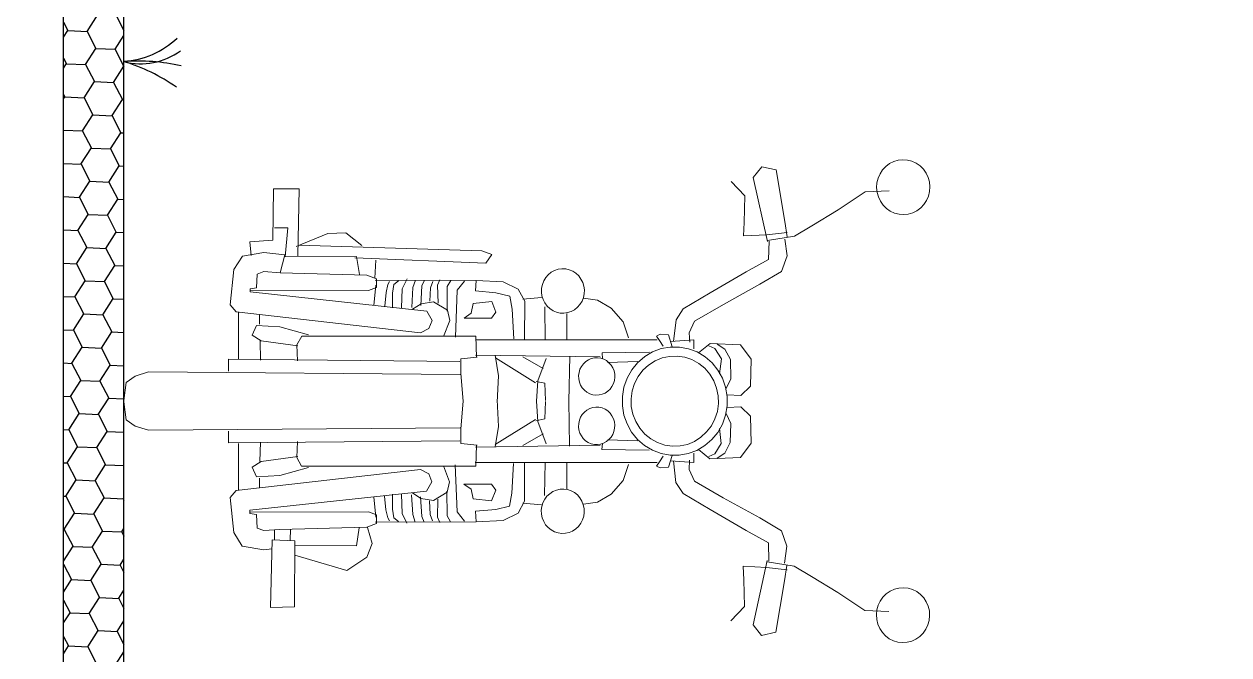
# Model space of a CAD drawing. Header units: inches. Extents: x 6322 to 85903, y -36042 to 7673.
# Drawn here: x 70052.8 to 70223, y -2141.1 to -2052 of the extents above; entities that cross this region are included whole.
import ezdxf

# ---------------------------------------------------------------- set-up
doc = ezdxf.new("R2010")
doc.units = ezdxf.units.IN
doc.header["$LTSCALE"] = 10
doc.linetypes.add('Amconstr', pattern=[9999, 9999, 0])
doc.layers.add('1_BIKE', color=1, linetype='Continuous', lineweight=0)
for name, color, linetype in [('1_BUSH', 3, 'Continuous'), ('1_HATCH', 8, 'Continuous'), ('1_LINE', 4, 'Continuous'), ('CKS_PROPERTY LINE', 5, 'Continuous'), ('MS GATE', 1, 'Continuous')]:
    doc.layers.add(name, color=color, linetype=linetype)

# ---------------------------------------------------------------- blocks, each defined once
blk = doc.blocks.new('A$C4BD675BE')
at = {"layer": '1_BIKE', "linetype": 'Continuous'}
for p, q in [((10.8, 1408), (6.1, 1401.2)), ((16.7, 1413.9), (10.8, 1408)), ((23.6, 1418.7), (16.7, 1413.9)), ((31.2, 1422.3), (23.6, 1418.7)), ((39.3, 1424.6), (31.2, 1422.3)), ((47.7, 1425.4), (39.3, 1424.6)), ((56.2, 1424.8), (47.7, 1425.4)), ((64.4, 1422.9), (56.2, 1424.8)), ((72.1, 1419.5), (64.4, 1422.9)), ((79.1, 1414.9), (72.1, 1419.5)), ((85.2, 1409.2), (79.1, 1414.9)), ((90.2, 1402.6), (85.2, 1409.2)), ((763.6, 1402.2), (768.6, 1408.9)), ((768.6, 1408.9), (774.7, 1414.6)), ((774.7, 1414.6), (781.7, 1419.1)), ((781.7, 1419.1), (789.4, 1422.5)), ((789.4, 1422.5), (797.6, 1424.5)), ((797.6, 1424.5), (806.1, 1425)), ((806.1, 1425), (814.5, 1424.2)), ((814.5, 1424.2), (822.6, 1421.9)), ((822.6, 1421.9), (830.3, 1418.3)), ((830.3, 1418.3), (837.1, 1413.5)), ((837.1, 1413.5), (843, 1407.6)), ((843, 1407.6), (847.7, 1400.8)), ((0.6, 1385.8), (0, 1377.6)), ((2.6, 1393.7), (0.6, 1385.8)), ((6.1, 1401.2), (2.6, 1393.7)), ((93.9, 1395.2), (90.2, 1402.6)), ((96.2, 1387.3), (93.9, 1395.2)), ((97.1, 1379.2), (96.2, 1387.3)), ((756.7, 1378.8), (757.6, 1387)), ((757.6, 1387), (759.9, 1394.9)), ((759.9, 1394.9), (763.6, 1402.2)), ((847.7, 1400.8), (851.2, 1393.3)), ((851.2, 1393.3), (853.2, 1385.3)), ((853.2, 1385.3), (853.8, 1377.2)), ((0, 1377.6), (0.9, 1369.4)), ((0.9, 1369.4), (3.2, 1361.6)), ((94.4, 1363), (96.5, 1371)), ((96.5, 1371), (97.1, 1379.2)), ((757.3, 1370.6), (756.7, 1378.8)), ((759.4, 1362.7), (757.3, 1370.6)), ((852.9, 1369), (850.6, 1361.1)), ((853.8, 1377.2), (852.9, 1369)), ((3.2, 1361.6), (6.9, 1354.2)), ((6.9, 1354.2), (11.9, 1347.5)), ((11.9, 1347.5), (18, 1341.8)), ((55, 1353.5), (57, 1311.1)), ((73.5, 1338), (80.4, 1342.8)), ((80.4, 1342.8), (86.3, 1348.7)), ((86.3, 1348.7), (91, 1355.5)), ((91, 1355.5), (94.4, 1363)), ((762.8, 1355.2), (759.4, 1362.7)), ((767.5, 1348.4), (762.8, 1355.2)), ((773.4, 1342.5), (767.5, 1348.4)), ((780.3, 1337.7), (773.4, 1342.5)), ((798.8, 1353.1), (796.8, 1310.7)), ((841.9, 1347.1), (835.8, 1341.4)), ((846.9, 1353.7), (841.9, 1347.1)), ((850.6, 1361.1), (846.9, 1353.7)), ((18, 1341.8), (25, 1337.3)), ((25, 1337.3), (32.7, 1333.9)), ((32.7, 1333.9), (40.9, 1331.9)), ((40.9, 1331.9), (49.4, 1331.3)), ((49.4, 1331.3), (57.8, 1332.2)), ((57.8, 1332.2), (65.9, 1334.4)), ((65.9, 1334.4), (73.5, 1338)), ((787.9, 1334.1), (780.3, 1337.7)), ((796, 1331.8), (787.9, 1334.1)), ((804.4, 1330.9), (796, 1331.8)), ((812.9, 1331.5), (804.4, 1330.9)), ((821.1, 1333.5), (812.9, 1331.5)), ((828.8, 1336.8), (821.1, 1333.5)), ((835.8, 1341.4), (828.8, 1336.8)), ((57, 1311.1), (88.6, 1263.3)), ((796.8, 1310.7), (765.2, 1262.9)), ((88.6, 1263.3), (116.8, 1216.6)), ((765.2, 1262.9), (737, 1216.2)), ((116.8, 1216.6), (135.3, 1185.8)), ((737, 1216.2), (718.5, 1185.5)), ((136.3, 1173.1), (109, 1168.9)), ((128.7, 1173.1), (132.9, 1137)), ((135.3, 1185.8), (142.8, 1138.1)), ((140.7, 1168.8), (170.2, 1172.9)), ((170.2, 1172.9), (197.5, 1163.3)), ((683.6, 1172.6), (656.3, 1163)), ((713.1, 1168.5), (683.6, 1172.6)), ((718.5, 1185.5), (711.1, 1137.8)), ((717.5, 1172.7), (744.8, 1168.6)), ((725.1, 1172.8), (720.9, 1136.7)), ((18.2, 1153.4), (12.6, 1128)), ((109, 1168.9), (18.2, 1153.4)), ((197.5, 1163.3), (220.3, 1125)), ((656.3, 1163), (633.5, 1124.8)), ((744.8, 1168.6), (835.6, 1153)), ((835.6, 1153), (841.2, 1127.6)), ((31.2, 1113.1), (144.9, 1138.1)), ((132.9, 1137), (134.9, 1095.7)), ((143.9, 1141.2), (176.6, 1140.1)), ((176.6, 1140.1), (198.4, 1100.8)), ((677.2, 1139.8), (655.4, 1100.5)), ((709.9, 1140.9), (677.2, 1139.8)), ((822.6, 1112.7), (708.9, 1137.8)), ((720.9, 1136.7), (718.9, 1095.4)), ((12.6, 1128), (31.2, 1113.1)), ((220.3, 1125), (256.1, 1060.3)), ((352.5, 1109.7), (327.3, 1090.7)), ((400.6, 1108.4), (352.5, 1109.7)), ((417, 1091.4), (400.6, 1108.4)), ((436.9, 1091.4), (453.2, 1108.4)), ((453.2, 1108.4), (501.3, 1109.6)), ((501.3, 1109.6), (526.5, 1090.6)), ((633.5, 1124.8), (597.7, 1060.1)), ((841.2, 1127.6), (822.6, 1112.7)), ((63.9, 1098.1), (38.7, 1073.9)), ((110.9, 1096.9), (63.9, 1098.1)), ((134.9, 1095.7), (110.9, 1096.9)), ((198.4, 1100.8), (235.3, 1037.1)), ((327.3, 1090.7), (324.9, 1036.7)), ((415.8, 1067.1), (417, 1091.4)), ((438, 1067), (436.9, 1091.4)), ((526.5, 1090.6), (528.9, 1036.6)), ((655.4, 1100.5), (618.5, 1036.9)), ((718.9, 1095.4), (742.9, 1096.5)), ((742.9, 1096.5), (789.9, 1097.7)), ((789.9, 1097.7), (815.1, 1073.5)), ((353.5, 1072.6), (334.9, 1063.1)), ((387.4, 1073.5), (353.5, 1072.6)), ((404.8, 1065), (387.4, 1073.5)), ((418.7, 1067), (402.2, 1064.2)), ((435.4, 1067), (418.7, 1067)), ((451.9, 1064.1), (435.4, 1067)), ((449, 1065), (466.4, 1073.5)), ((466.4, 1073.5), (500.3, 1072.5)), ((500.3, 1072.5), (518.9, 1063)), ((256.1, 1060.3), (285.5, 1009.3)), ((334.9, 1063.1), (326.1, 1049.4)), ((333.7, 1045.1), (329.3, 1034.6)), ((352.3, 1056.7), (333.7, 1045.1)), ((378.6, 1053.4), (352.3, 1056.7)), ((372, 1050.7), (359.1, 1040.3)), ((386.5, 1058.7), (372, 1050.7)), ((402.2, 1064.2), (386.5, 1058.7)), ((390.8, 1043.3), (403.7, 1048.3)), ((403.7, 1048.3), (417.3, 1051.1)), ((417.3, 1051.1), (431.2, 1051.5)), ((431.2, 1051.5), (445, 1049.6)), ((445, 1049.6), (458.2, 1045.4)), ((467.6, 1058.5), (451.9, 1064.1)), ((458.2, 1045.4), (470.5, 1039.1)), ((482.1, 1050.4), (467.6, 1058.5)), ((475.3, 1053.4), (501.5, 1056.6)), ((494.9, 1039.9), (482.1, 1050.4)), ((501.5, 1056.6), (520.1, 1045)), ((518.9, 1063), (527.7, 1049.3)), ((520.1, 1045), (524.5, 1034.5)), ((597.7, 1060.1), (568.3, 1009.2)), ((235.3, 1037.1), (263.5, 989.3)), ((324.9, 1036.7), (341.2, 1016.5)), ((348.4, 1027.9), (340, 1013.8)), ((359.1, 1040.3), (348.4, 1027.9)), ((360.1, 1016.6), (368.6, 1027.2)), ((368.6, 1027.2), (379, 1036.2)), ((379, 1036.2), (390.8, 1043.3)), ((470.5, 1039.1), (481.4, 1030.7)), ((481.4, 1030.7), (490.7, 1020.7)), ((505.6, 1027.5), (494.9, 1039.9)), ((514, 1013.4), (505.6, 1027.5)), ((528.9, 1036.6), (512.6, 1016.4)), ((618.5, 1036.9), (590.3, 989.1)), ((285.5, 1009.3), (306.2, 999.7)), ((334.7, 1008.1), (318.3, 1008.1)), ((318.3, 1008.1), (321.4, 966.8)), ((340, 1013.8), (334.2, 998.6)), ((349.2, 991.9), (353.5, 1004.7)), ((353.5, 1004.7), (360.1, 1016.6)), ((490.7, 1020.7), (498.1, 1009.3)), ((498.1, 1009.3), (503.3, 996.8)), ((519.7, 998.2), (514, 1013.4)), ((519.1, 1008), (535.5, 1008)), ((535.5, 1008), (532.4, 966.7)), ((568.3, 1009.2), (547.6, 999.6)), ((263.5, 989.3), (283.2, 976.5)), ((306.2, 999.7), (322.6, 1000.7)), ((334.2, 998.6), (331.3, 982.7)), ((331.3, 982.7), (331.3, 966.4)), ((347.2, 978.6), (349.2, 991.9)), ((503.3, 996.8), (506.1, 983.6)), ((506.1, 983.6), (506.6, 970.1)), ((522.6, 982.2), (519.7, 998.2)), ((522.5, 966), (522.6, 982.2)), ((547.6, 999.6), (531.2, 1000.6)), ((590.3, 989.1), (570.6, 976.3)), ((283.2, 976.5), (321.4, 972.1)), ((309.9, 963.4), (308.7, 948.6)), ((330.7, 969.7), (309.9, 963.4)), ((331.3, 966.4), (334.1, 950.5)), ((347.7, 965.1), (347.2, 978.6)), ((350.6, 951.9), (347.7, 965.1)), ((506.6, 970.1), (504.6, 956.7)), ((519.6, 950), (522.5, 966)), ((523.1, 969.6), (543.9, 963.3)), ((570.6, 976.3), (532.4, 972)), ((543.9, 963.3), (545.1, 948.5)), ((308.7, 948.6), (312, 942.2)), ((312, 942.2), (319.7, 947.5)), ((318.6, 943.2), (318.5, 621.7)), ((319.7, 947.5), (329.5, 953.8)), ((334.1, 950.5), (339.8, 935.2)), ((355.7, 939.4), (350.6, 951.9)), ((363.1, 927.9), (355.7, 939.4)), ((500.3, 943.9), (493.7, 932.1)), ((504.6, 956.7), (500.3, 943.9)), ((513.8, 934.8), (519.6, 950)), ((534.1, 947.4), (524.3, 953.7)), ((541.8, 942.1), (534.1, 947.4)), ((535.2, 943.1), (535.3, 621.6)), ((545.1, 948.5), (541.8, 942.1)), ((339.8, 935.2), (348.2, 921.1)), ((340.4, 929.4), (341.2, 845.7)), ((348.2, 921.1), (358.9, 908.7)), ((372.4, 917.9), (363.1, 927.9)), ((383.3, 909.6), (372.4, 917.9)), ((485.2, 921.4), (474.8, 912.5)), ((493.7, 932.1), (485.2, 921.4)), ((494.7, 908.4), (505.4, 920.8)), ((505.4, 920.8), (513.8, 934.8)), ((513.4, 929.3), (512.6, 845.6)), ((356.7, 909.2), (358.7, 855.2)), ((358.9, 908.7), (371.7, 898.2)), ((371.7, 898.2), (386.2, 890.1)), ((395.6, 903.2), (383.3, 909.6)), ((408.8, 899), (395.6, 903.2)), ((422.6, 897.1), (408.8, 899)), ((436.5, 897.5), (422.6, 897.1)), ((450.1, 900.3), (436.5, 897.5)), ((463, 905.3), (450.1, 900.3)), ((474.8, 912.5), (463, 905.3)), ((467.3, 889.9), (481.8, 898)), ((481.8, 898), (494.7, 908.4)), ((497.1, 909.1), (495.1, 855.1)), ((286.6, 883), (262.5, 861.9)), ((315.1, 892.4), (286.6, 883)), ((386.2, 890.1), (401.9, 884.5)), ((401.9, 884.5), (418.4, 881.7)), ((418.4, 881.7), (435.1, 881.6)), ((435.1, 881.6), (451.6, 884.4)), ((451.6, 884.4), (467.3, 889.9)), ((538.7, 892.3), (567.2, 882.8)), ((567.2, 882.8), (591.3, 861.7)), ((262.5, 861.9), (248.2, 837.6)), ((355.3, 853.5), (352.7, 848.6)), ((358.9, 858), (355.3, 853.5)), ((363.1, 861.7), (358.9, 858)), ((368, 864.7), (363.1, 861.7)), ((373.3, 866.9), (368, 864.7)), ((379, 868.1), (373.3, 866.9)), ((384.7, 868.3), (379, 868.1)), ((390.4, 867.5), (384.7, 868.3)), ((395.9, 865.8), (390.4, 867.5)), ((401, 863.3), (395.9, 865.8)), ((405.6, 859.8), (401, 863.3)), ((409.5, 855.7), (405.6, 859.8)), ((412.6, 851), (409.5, 855.7)), ((441.2, 851), (444.3, 855.7)), ((444.3, 855.7), (448.2, 859.8)), ((448.2, 859.8), (452.8, 863.2)), ((452.8, 863.2), (457.9, 865.8)), ((457.9, 865.8), (463.4, 867.5)), ((463.4, 867.5), (469.1, 868.2)), ((469.1, 868.2), (474.8, 868)), ((474.8, 868), (480.5, 866.8)), ((480.5, 866.8), (485.8, 864.7)), ((485.8, 864.7), (490.7, 861.7)), ((490.7, 861.7), (494.9, 857.9)), ((494.9, 857.9), (498.5, 853.5)), ((498.5, 853.5), (501.1, 848.5)), ((591.3, 861.7), (605.6, 837.4)), ((248.2, 837.6), (244.8, 813.2)), ((341.2, 845.7), (352.1, 846.7)), ((348.8, 842.5), (345.8, 622.2)), ((350.9, 843.3), (350.2, 837.7)), ((350.2, 837.7), (350.4, 832.2)), ((350.4, 832.2), (351.6, 826.7)), ((352.7, 848.6), (350.9, 843.3)), ((414.8, 845.8), (412.6, 851)), ((416, 840.4), (414.8, 845.8)), ((415.5, 829.2), (416.3, 834.8)), ((416.3, 834.8), (416, 840.4)), ((437.5, 834.8), (437.8, 840.3)), ((438.3, 829.2), (437.5, 834.8)), ((437.8, 840.3), (439, 845.8)), ((439, 845.8), (441.2, 851)), ((501.1, 848.5), (502.9, 843.2)), ((512.6, 845.6), (501.7, 846.6)), ((503.4, 832.1), (502.2, 826.6)), ((502.9, 843.2), (503.6, 837.7)), ((503.6, 837.7), (503.4, 832.1)), ((505, 842.4), (508, 622.1)), ((605.6, 837.4), (609, 813.1)), ((217, 811.6), (211, 808.5)), ((223.5, 813.6), (217, 811.6)), ((230.3, 814.5), (223.5, 813.6)), ((237.1, 814.2), (230.3, 814.5)), ((243.8, 812.8), (237.1, 814.2)), ((250.2, 810.3), (243.8, 812.8)), ((255.9, 806.7), (250.2, 810.3)), ((351.6, 826.7), (353.8, 821.5)), ((353.8, 821.5), (356.9, 816.8)), ((356.9, 816.8), (360.8, 812.7)), ((360.8, 812.7), (365.4, 809.3)), ((398.4, 807.8), (403.3, 810.8)), ((403.3, 810.8), (407.6, 814.5)), ((407.6, 814.5), (411.1, 819)), ((411.1, 819), (413.8, 823.9)), ((413.8, 823.9), (415.5, 829.2)), ((440.1, 823.9), (438.3, 829.2)), ((442.7, 818.9), (440.1, 823.9)), ((446.2, 814.5), (442.7, 818.9)), ((450.5, 810.7), (446.2, 814.5)), ((455.4, 807.8), (450.5, 810.7)), ((493, 812.6), (488.4, 809.2)), ((496.9, 816.7), (493, 812.6)), ((500, 821.4), (496.9, 816.7)), ((502.2, 826.6), (500, 821.4)), ((597.9, 806.5), (603.6, 810.1)), ((603.6, 810.1), (610, 812.6)), ((610, 812.6), (616.7, 814)), ((616.7, 814), (623.5, 814.3)), ((623.5, 814.3), (630.3, 813.4)), ((630.3, 813.4), (636.8, 811.4)), ((636.8, 811.4), (642.8, 808.3)), ((197.3, 794), (194.7, 787.8)), ((200.9, 799.6), (197.3, 794)), ((205.5, 804.5), (200.9, 799.6)), ((211, 808.5), (205.5, 804.5)), ((261, 802.2), (255.9, 806.7)), ((265.2, 797), (261, 802.2)), ((268.3, 791.1), (265.2, 797)), ((270.4, 784.8), (268.3, 791.1)), ((427.3, 787.1), (347.5, 788.5)), ((365.4, 809.3), (370.5, 806.7)), ((370.5, 806.7), (376, 805)), ((376, 805), (381.7, 804.2)), ((381.7, 804.2), (387.5, 804.5)), ((387.5, 804.5), (393.1, 805.7)), ((393.1, 805.7), (398.4, 807.8)), ((426.5, 787.1), (506.3, 788.4)), ((460.7, 805.6), (455.4, 807.8)), ((466.3, 804.4), (460.7, 805.6)), ((472.1, 804.2), (466.3, 804.4)), ((477.8, 804.9), (472.1, 804.2)), ((483.3, 806.6), (477.8, 804.9)), ((488.4, 809.2), (483.3, 806.6)), ((583.4, 784.6), (585.5, 791)), ((585.5, 791), (588.6, 796.8)), ((588.6, 796.8), (592.8, 802.1)), ((592.8, 802.1), (597.9, 806.5)), ((642.8, 808.3), (648.3, 804.2)), ((648.3, 804.2), (652.9, 799.3)), ((652.9, 799.3), (656.5, 793.7)), ((656.5, 793.7), (659.1, 787.6)), ((193.2, 781.4), (192.9, 774.7)), ((192.9, 774.7), (193.8, 768.2)), ((194.7, 787.8), (193.2, 781.4)), ((193.8, 768.2), (195.9, 761.8)), ((269.6, 765.1), (271.1, 771.6)), ((271.3, 778.2), (270.4, 784.8)), ((271.1, 771.6), (271.3, 778.2)), ((319.1, 783.3), (272.1, 783.5)), ((534.7, 783.2), (581.7, 783.3)), ((582.5, 778.1), (583.4, 784.6)), ((582.7, 771.4), (582.5, 778.1)), ((584.2, 765), (582.7, 771.4)), ((660, 767.9), (657.9, 761.6)), ((659.1, 787.6), (660.6, 781.1)), ((660.9, 774.5), (660, 767.9)), ((660.6, 781.1), (660.9, 774.5)), ((195.9, 761.8), (199.1, 756)), ((199.1, 756), (203.3, 750.7)), ((203.3, 750.7), (208.3, 746.3)), ((208.3, 746.3), (214.1, 742.7)), ((253.3, 744.5), (258.7, 748.5)), ((258.7, 748.5), (263.3, 753.4)), ((263.3, 753.4), (267, 759)), ((267, 759), (269.6, 765.1)), ((351.7, 747.1), (391, 732.1)), ((426, 745.8), (395.4, 744.8)), ((427.8, 745.8), (458.4, 744.8)), ((502.1, 747.1), (462.8, 732.1)), ((586.8, 758.8), (584.2, 765)), ((590.5, 753.2), (586.8, 758.8)), ((595.1, 748.3), (590.5, 753.2)), ((600.5, 744.3), (595.1, 748.3)), ((645.5, 746), (639.7, 742.5)), ((650.5, 750.5), (645.5, 746)), ((654.7, 755.7), (650.5, 750.5)), ((657.9, 761.6), (654.7, 755.7)), ((214.1, 742.7), (220.4, 740.2)), ((220.4, 740.2), (227.1, 738.8)), ((227.1, 738.8), (234, 738.5)), ((234, 738.5), (240.7, 739.4)), ((240.7, 739.4), (247.3, 741.4)), ((243.5, 738.6), (246.6, 705.7)), ((247.3, 741.4), (253.3, 744.5)), ((259.9, 744.3), (318.9, 745.1)), ((369.2, 741.8), (348.3, 705.8)), ((394.3, 727.9), (350.3, 657.1)), ((391, 732.1), (427.1, 729.9)), ((395.4, 744.8), (392.1, 729)), ((462.8, 732.1), (426.7, 729.9)), ((458.4, 744.8), (461.7, 728.9)), ((459.5, 727.9), (503.5, 657)), ((484.6, 741.7), (505.5, 705.8)), ((593.9, 744.2), (534.9, 745)), ((606.5, 741.2), (600.5, 744.3)), ((613.1, 739.2), (606.5, 741.2)), ((610.3, 738.4), (607.2, 705.5)), ((619.8, 738.3), (613.1, 739.2)), ((626.7, 738.6), (619.8, 738.3)), ((633.4, 740), (626.7, 738.6)), ((639.7, 742.5), (633.4, 740)), ((249.9, 708.9), (229.1, 697.3)), ((317.7, 708.6), (249.9, 708.9)), ((536.1, 708.5), (603.9, 708.7)), ((603.9, 708.7), (624.7, 697.1)), ((229.1, 697.3), (215.9, 670.9)), ((235.5, 658.1), (241.1, 682.4)), ((241.1, 682.4), (264, 686.6)), ((264, 686.6), (316.5, 689.5)), ((589.8, 686.4), (537.3, 689.4)), ((612.7, 682.2), (589.8, 686.4)), ((618.3, 657.9), (612.7, 682.2)), ((624.7, 697.1), (637.9, 670.7)), ((215.9, 670.9), (213.5, 623.2)), ((382, 662.8), (345.9, 656.6)), ((429, 660), (382, 662.8)), ((424.8, 660), (471.8, 662.8)), ((471.8, 662.8), (507.9, 656.5)), ((637.9, 670.7), (640.3, 623)), ((161.1, 633), (167.7, 650.9)), ((167.7, 650.9), (183, 640.3)), ((183, 640.3), (173.4, 408.3)), ((232.1, 622.1), (235.5, 658.1)), ((269.4, 658), (250.8, 650.6)), ((250.8, 650.6), (254, 617.8)), ((280.3, 650.5), (269.4, 658)), ((280.1, 601.8), (280.3, 650.5)), ((573.5, 650.3), (584.4, 657.8)), ((573.7, 601.6), (573.5, 650.3)), ((584.4, 657.8), (603, 650.4)), ((603, 650.4), (599.8, 617.6)), ((621.7, 621.9), (618.3, 657.9)), ((151.1, 308.9), (161.1, 633)), ((213.5, 622.7), (212.9, 444.7)), ((213.5, 623.2), (232.1, 622.1)), ((349.1, 623.7), (311.9, 622.8)), ((311.9, 622.8), (311.9, 314.6)), ((352.3, 596.2), (349.1, 624.8)), ((501.5, 596.1), (504.7, 624.7)), ((504.7, 623.7), (541.9, 622.7)), ((541.9, 622.7), (541.9, 314.4)), ((640.3, 623), (621.7, 621.9)), ((640.3, 622.5), (640.9, 444.5)), ((214.5, 602.6), (230.9, 589.8)), ((254, 617.8), (271.4, 614.5)), ((271.4, 614.5), (280.1, 601.8)), ((427.7, 600.1), (377.4, 596.1)), ((426.1, 600.1), (476.4, 596)), ((582.4, 614.4), (573.7, 601.6)), ((599.8, 617.6), (582.4, 614.4)), ((639.3, 602.3), (622.9, 589.6)), ((224.3, 571.8), (213.4, 578.2)), ((230.9, 589.8), (314, 586.3)), ((265.8, 572.2), (284.4, 576.3)), ((284.4, 576.3), (312.8, 565.6)), ((377.4, 596.1), (352.3, 596.2)), ((356.6, 594), (352.9, 185.2)), ((379.6, 595), (375.3, 43.7)), ((474.2, 595), (478.5, 43.6)), ((476.4, 596), (501.5, 596.1)), ((497.2, 594), (500.9, 185.1)), ((622.9, 589.6), (539.8, 586.2)), ((569.4, 576.2), (541, 565.5)), ((588, 572), (569.4, 576.2)), ((629.5, 571.6), (640.4, 578)), ((222, 554.9), (212.2, 559.1)), ((253.7, 555.8), (222, 554.9)), ((268, 571.6), (224.3, 571.8)), ((251.5, 547.9), (265.8, 572.2)), ((585.8, 571.5), (629.5, 571.6)), ((602.3, 547.7), (588, 572)), ((600.1, 555.6), (631.8, 554.6)), ((631.8, 554.6), (641.6, 558.9)), ((226.3, 542.1), (215.4, 546.4)), ((250.4, 541), (226.3, 542.1)), ((267.9, 535.6), (233.9, 223.3)), ((254.7, 525.6), (251.5, 547.9)), ((284.3, 545.1), (267.9, 535.6)), ((298.5, 539.7), (284.3, 545.1)), ((306.1, 524.9), (298.5, 539.7)), ((547.7, 524.7), (555.3, 539.6)), ((555.3, 539.6), (569.5, 544.9)), ((569.5, 544.9), (585.9, 535.4)), ((585.9, 535.4), (619.9, 223)), ((599.1, 525.4), (602.3, 547.7)), ((603.4, 540.8), (627.5, 541.9)), ((627.5, 541.9), (638.4, 546.2)), ((226.2, 511.4), (213.1, 515.7)), ((223, 527.3), (213.2, 531.6)), ((258, 525.1), (223, 527.3)), ((261.2, 509.2), (226.2, 511.4)), ((264.5, 510.7), (254.7, 525.6)), ((268.8, 198.7), (306.1, 524.9)), ((585, 198.6), (547.7, 524.7)), ((589.3, 510.6), (599.1, 525.4)), ((595.8, 524.9), (630.8, 527.1)), ((627.6, 511.2), (640.7, 515.5)), ((630.8, 527.1), (640.6, 531.4)), ((228.3, 492.3), (210.9, 500.9)), ((262.2, 491.1), (228.3, 492.3)), ((591.6, 491), (625.5, 492.1)), ((592.6, 509), (627.6, 511.2)), ((625.5, 492.1), (642.9, 500.7)), ((220.6, 477.5), (214.1, 486)), ((220.6, 466.9), (215.1, 470.1)), ((235.9, 475.4), (220.6, 477.5)), ((262.2, 475.3), (235.9, 475.4)), ((591.6, 475.1), (617.9, 475.2)), ((617.9, 475.2), (633.2, 477.3)), ((633.2, 477.3), (639.7, 485.8)), ((633.2, 466.7), (638.7, 469.9)), ((234.8, 463.7), (220.6, 466.9)), ((258.8, 461.5), (234.8, 463.7)), ((595, 461.3), (619, 463.5)), ((619, 463.5), (633.2, 466.7)), ((209.6, 443.7), (177.9, 445.9)), ((200.2, 276.4), (204.1, 429.9)), ((204.1, 429.9), (210.7, 446.9)), ((210.7, 446.9), (226, 446.8)), ((257.7, 442.4), (221.6, 445.8)), ((226, 446.8), (231.4, 433)), ((231.4, 433), (230.6, 224.3)), ((596.1, 442.3), (632.2, 445.5)), ((627.8, 446.6), (622.4, 432.8)), ((622.4, 432.8), (623.2, 224.1)), ((643.1, 446.6), (627.8, 446.6)), ((649.7, 429.7), (643.1, 446.6)), ((653.6, 276.1), (649.7, 429.7)), ((650.1, 430.8), (678.5, 439.1)), ((678.5, 439.1), (702.5, 429.5)), ((702.5, 429.5), (726.4, 394.5)), ((151.6, 421.1), (129.6, 392.6)), ((202.9, 416.7), (171.2, 411.5)), ((171.2, 411.5), (171.8, 283.4)), ((650.9, 416.5), (682.6, 411.3)), ((682.6, 411.3), (682.1, 302.5)), ((129.6, 392.6), (130.6, 360.8)), ((726.4, 394.5), (699.2, 302.4)), ((130.6, 360.8), (153.3, 304.6)), ((309.7, 326.8), (295.3, 276)), ((544.1, 326.6), (558.5, 275.8)), ((51.7, 310.3), (51.5, 264.8)), ((169.7, 307.7), (51.7, 310.3)), ((311.9, 314.6), (327.1, 306)), ((320.3, 243), (329.3, 307.6)), ((327.1, 306), (355.5, 307)), ((526.7, 305.9), (498.3, 306.9)), ((533.5, 242.9), (524.5, 307.5)), ((541.9, 314.4), (526.7, 305.9)), ((673.6, 302.5), (672.4, 262.3)), ((790.6, 302), (673.6, 302.5)), ((791.5, 259.7), (790.6, 302)), ((120.4, 266.6), (120.5, 289.9)), ((120.5, 289.9), (171.8, 285.5)), ((168.5, 285), (164, 247.9)), ((200.2, 276.4), (168.5, 285)), ((653.1, 294.9), (672.5, 294)), ((51.5, 264.8), (142.2, 263.3)), ((142.2, 263.3), (145.4, 223.1)), ((197.9, 247.8), (200.2, 276.4)), ((295.3, 276), (293, 234.7)), ((558.5, 275.8), (560.8, 234.5)), ((655.9, 247.5), (653.6, 276.1)), ((654.4, 266.6), (671.3, 266.5)), ((672.4, 262.3), (791.5, 259.7)), ((688, 261.9), (689.8, 247.6)), ((164, 247.9), (170.4, 209.7)), ((202.2, 236.1), (197.9, 247.8)), ((226.3, 234.9), (202.2, 236.1)), ((228.4, 223.3), (226.3, 234.9)), ((274.4, 240), (290.8, 240)), ((293, 234.7), (310.4, 227.2)), ((310.4, 227.2), (320.3, 243)), ((320.3, 240.9), (354.2, 241.8)), ((533.5, 240.8), (499.6, 241.8)), ((543.4, 227.1), (533.5, 242.9)), ((560.8, 234.5), (543.4, 227.1)), ((579.4, 239.9), (563, 239.8)), ((625.4, 223.1), (627.5, 234.7)), ((627.5, 234.7), (651.6, 235.9)), ((651.6, 235.9), (655.9, 247.5)), ((689.8, 247.6), (683.4, 209.5)), ((145.4, 223.1), (169.4, 225.1)), ((233.9, 223.3), (228.4, 223.3)), ((619.9, 223), (625.4, 223.1)), ((170.4, 209.7), (194.4, 194.8)), ((194.4, 194.8), (256.7, 188.2)), ((256.7, 188.2), (268.8, 198.7)), ((269.9, 203), (351.9, 202.6)), ((583.9, 202.8), (501.9, 202.6)), ((597.1, 188), (585, 198.6)), ((659.4, 194.6), (597.1, 188)), ((683.4, 209.5), (659.4, 194.6)), ((352.9, 185.2), (373.7, 185.1)), ((500.9, 185.1), (480.1, 185)), ((375.3, 43.7), (382.9, 20.3)), ((478.5, 43.6), (470.9, 20.3)), ((382.9, 20.3), (393.8, 4.4)), ((393.8, 4.4), (425.5, 0)), ((425.5, 0), (428.3, 0)), ((460, 4.4), (428.3, 0)), ((470.9, 20.3), (460, 4.4))]:
    blk.add_line(p, q, dxfattribs=at)
blk = doc.blocks.new('A$C67A85A5A')
at = {"layer": '1_BUSH'}
for centre, radius, start, end in [((-0.1428, -0.0116), 0.1433, 4.6309, 42.8937), ((-0.1042, 0.0275), 0.1078, 345.2267, 36.3918), ((0.3195, 0.0225), 0.3203, 167.4058, 184.0212), ((0.2869, -0.0882), 0.3002, 144.8349, 162.9175)]:
    blk.add_arc(centre, radius, start, end, dxfattribs=at)
blk = doc.blocks.new('A$C065A3FC7')
at = {"layer": '1_HATCH'}
h = blk.add_hatch(dxfattribs=at)
h.set_pattern_fill('HONEY', color=256, scale=0.2, angle=32.6237, style=0)
h.set_pattern_definition([(147.37629, (-147.5035, 587.07314), (-0.5057477, 0.976675), [0.635, -1.27]), (27.37629, (-147.5035, 587.07314), (1.09869924, -0.05034714), [0.635, -1.27]), (87.37629, (-147.5035, 587.07314), (0.5929515, 0.9263279), [-1.27, 0.635])])
h.paths.add_polyline_path([(216.004, 386.018), (216.004, 388.018), (261.932, 388.018), (261.932, 386.018)])
at = {"layer": '1_LINE'}
for points in [[(261.932, 388.018), (189.504, 388.018)], [(261.932, 386.018), (189.504, 386.018)]]:
    blk.add_lwpolyline(points, dxfattribs=at)
at = {"layer": '1_BIKE', "xscale": 0.01872, "yscale": 0.01872, "zscale": 0.01872}
blk.add_blockref('A$C4BD675BE', (228.266, 388.012), dxfattribs=at)
at = {"layer": '1_BUSH', "xscale": 20.51667816956422, "yscale": 20.51667816956422, "zscale": 20.51667816956422}
blk.add_blockref('A$C67A85A5A', (225.018, 388.016), dxfattribs=at)
blk = doc.blocks.new('admin enlclave road')
at = {"layer": 'CKS_PROPERTY LINE', "color": 0, "lineweight": -3, "xscale": 0.10000000000013, "yscale": 0.10000000000013, "zscale": 0.10000000000013, "rotation": 277.8258493161042}
blk.add_blockref('A$C065A3FC7', (44802.2137, -5330.2059), dxfattribs=at)

msp = doc.modelspace()

# ---------------------------------------------------------------- block references
at = {"layer": 'MS GATE', "linetype": 'Amconstr', "lineweight": 25, "xscale": 42.66674600251998, "yscale": 42.66674600251998, "zscale": 42.66674600251998, "rotation": 352.174150691152}
msp.add_blockref('admin enlclave road', (-1794383.54152, 484490.75316), dxfattribs=at)

# ---------------------------------------------------------------- next in the draw order: linework, layer by layer
at = {"linetype": 'Amconstr', "lineweight": 25}
msp.add_circle((60708.4733, -17819.81171), 18222, dxfattribs=at)

doc.saveas('drawing.dxf')
